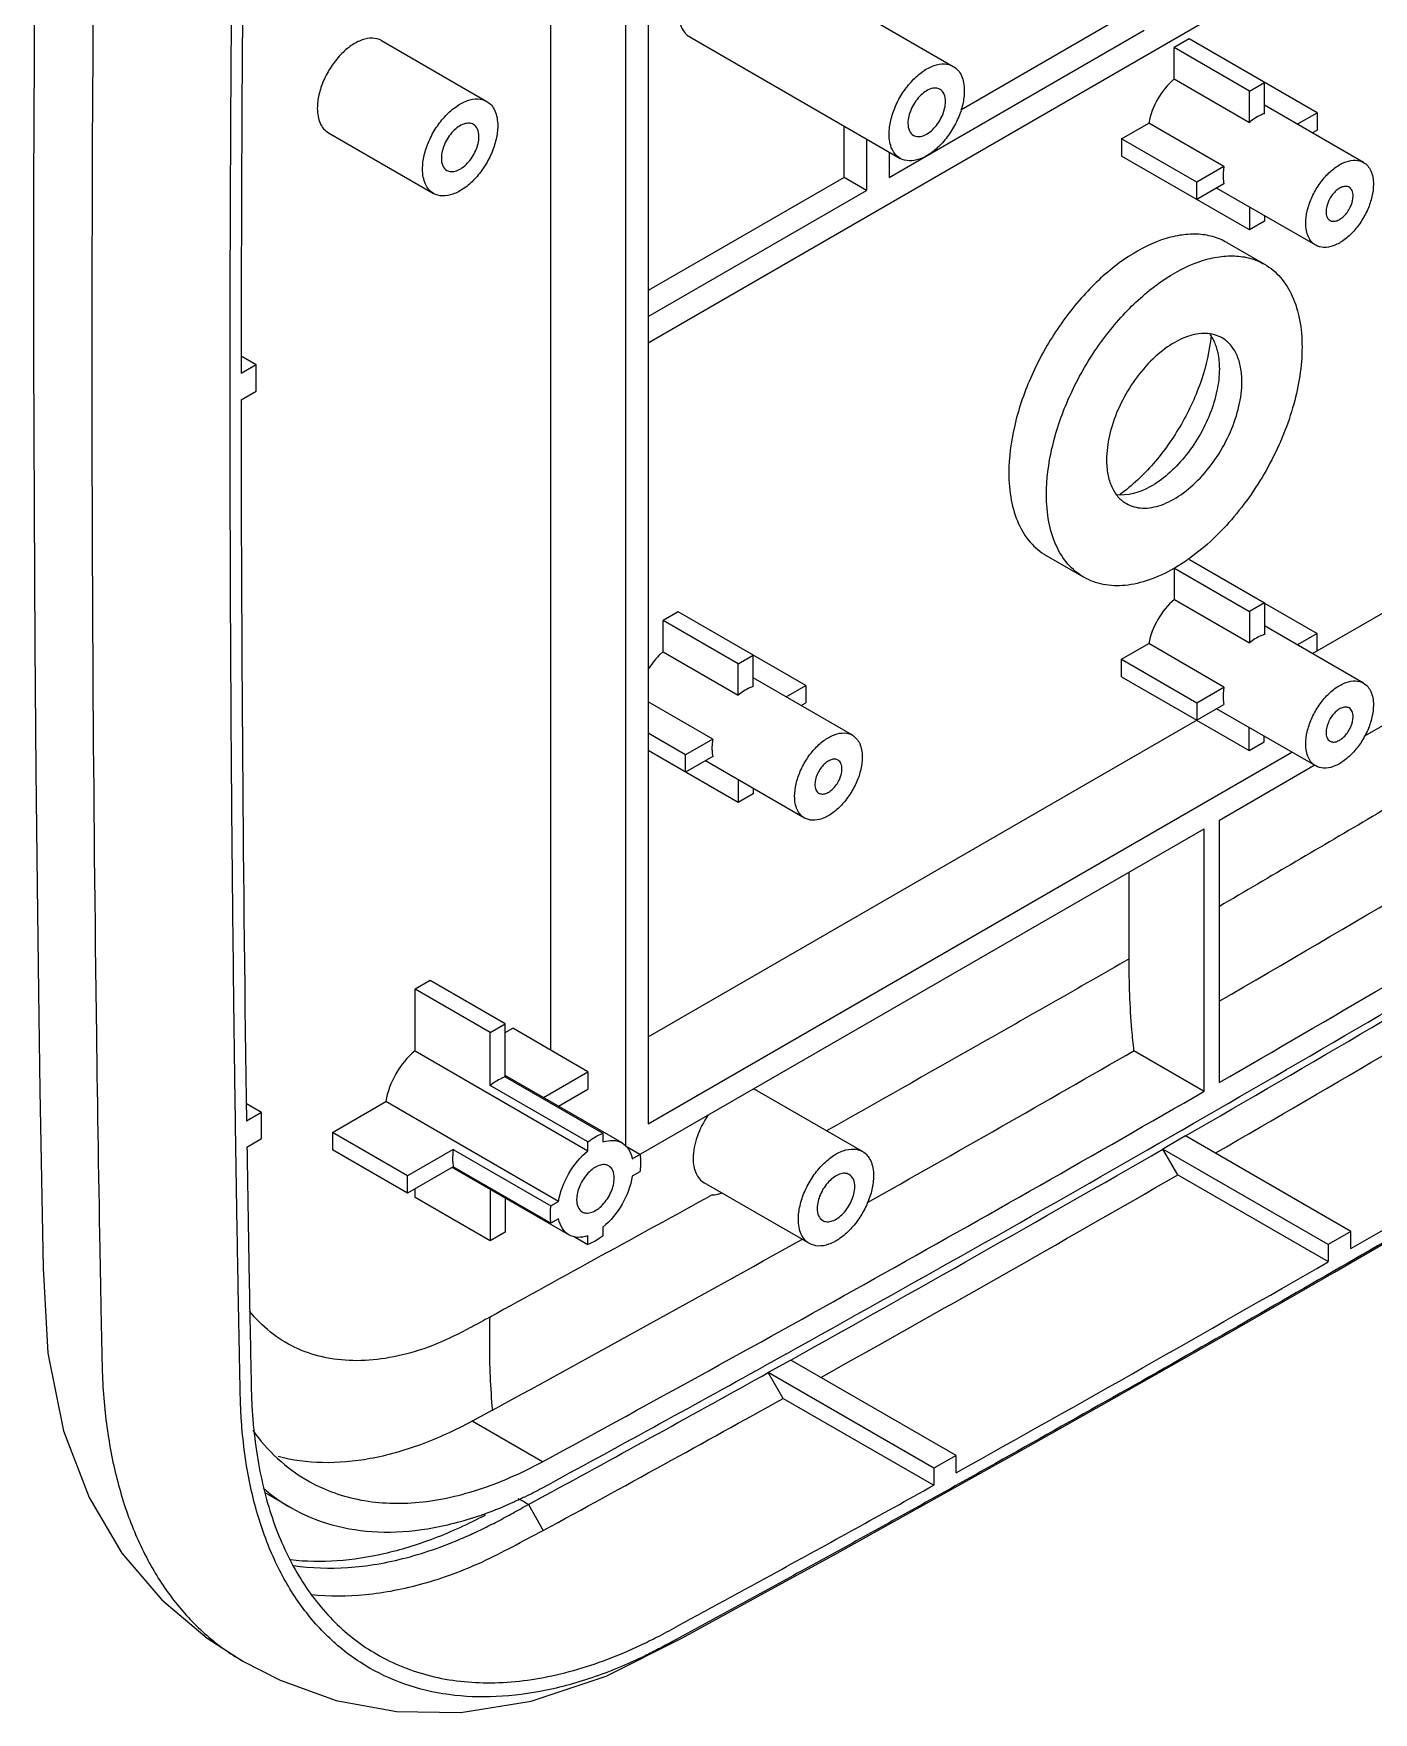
# Model space of a CAD drawing. Header units: millimetres. Extents: x 1791 to 2848, y -3889 to -2778.
# Drawn here: x 2586.5 to 2649.5, y -3113.2 to -3034.2 of the extents above; entities that cross this region are included whole.
import ezdxf

# ---------------------------------------------------------------- set-up
doc = ezdxf.new("R2010")
doc.units = ezdxf.units.MM

msp = doc.modelspace()

# ---------------------------------------------------------------- linework, layer by layer
at = {"color": 7, "linetype": 'Continuous'}
for p, q in [((2610.783, -3006.099), (2610.783, -3082.033)), ((2614.319, -3008.14), (2614.319, -3086.56)), ((2615.379, -3008.752), (2615.379, -3085.503)), ((2615.379, -3048.761), (2665.938, -3019.572)), ((2619.838, -3030.047), (2629.737, -3035.762)), ((2626.719, -3040.989), (2638.714, -3034.064)), ((2637.653, -3033.452), (2630.086, -3037.82)), ((2602.841, -3034.552), (2607.791, -3037.41)), ((2617.338, -3034.377), (2627.237, -3040.092)), ((2640.835, -3034.472), (2640.128, -3034.881)), ((2640.128, -3036.356), (2640.128, -3034.881)), ((2643.664, -3036.922), (2640.128, -3034.881)), ((2646.846, -3037.943), (2640.835, -3034.472)), ((2640.128, -3036.356), (2643.664, -3038.397)), ((2643.664, -3036.922), (2644.371, -3036.514)), ((2644.371, -3037.988), (2644.371, -3036.514)), ((2643.664, -3038.397), (2643.664, -3036.922)), ((2649.031, -3040.281), (2644.371, -3037.59)), ((2645.914, -3038.481), (2646.846, -3037.943)), ((2646.846, -3037.943), (2646.846, -3038.759)), ((2600.341, -3038.882), (2605.291, -3041.74)), ((2624.598, -3040.989), (2624.598, -3038.569)), ((2637.653, -3039.167), (2638.931, -3038.43)), ((2642.466, -3040.471), (2638.931, -3038.43)), ((2646.621, -3038.889), (2646.846, -3038.759)), ((2625.659, -3039.181), (2625.659, -3041.602)), ((2637.653, -3039.167), (2637.653, -3039.984)), ((2641.189, -3041.209), (2637.653, -3039.167)), ((2626.719, -3039.793), (2626.719, -3040.989)), ((2643.664, -3043.454), (2637.653, -3039.984)), ((2642.466, -3040.471), (2641.189, -3041.209)), ((2624.598, -3040.989), (2615.379, -3046.311)), ((2625.659, -3041.602), (2624.598, -3040.989)), ((2641.189, -3042.025), (2641.189, -3041.209)), ((2615.379, -3047.536), (2625.659, -3041.602)), ((2642.466, -3041.288), (2641.189, -3042.025)), ((2646.781, -3044.178), (2642.121, -3041.487)), ((2643.664, -3042.378), (2643.664, -3043.454)), ((2644.371, -3042.786), (2644.371, -3043.046)), ((2644.371, -3043.046), (2643.664, -3043.454)), ((2642.61, -3044.054), (2644.378, -3045.074)), ((2589.22, -3045.319), (2589.218, -3046.547)), ((2596.946, -3049.809), (2596.238, -3050.218)), ((2596.946, -3049.809), (2596.24, -3049.402)), ((2596.946, -3051.034), (2596.946, -3049.809)), ((2596.238, -3051.442), (2596.946, -3051.034)), ((2646.627, -3063.387), (2664.877, -3052.844)), ((2649.069, -3067.278), (2669.473, -3055.498)), ((2634.111, -3058.776), (2635.878, -3059.797)), ((2640.134, -3060.846), (2640.134, -3059.372)), ((2640.134, -3059.372), (2643.67, -3061.414)), ((2640.841, -3058.964), (2644.377, -3061.005)), ((2640.134, -3060.846), (2643.67, -3062.887)), ((2644.377, -3061.005), (2643.67, -3061.414)), ((2644.377, -3061.005), (2644.377, -3062.482)), ((2616.794, -3061.417), (2616.087, -3061.825)), ((2622.804, -3064.887), (2616.794, -3061.417)), ((2643.67, -3061.414), (2643.67, -3062.887)), ((2644.371, -3061.016), (2646.846, -3062.445)), ((2616.087, -3063.3), (2616.087, -3061.825)), ((2619.622, -3063.866), (2616.087, -3061.825)), ((2649.031, -3064.776), (2644.377, -3062.088)), ((2646.846, -3062.445), (2645.92, -3062.979)), ((2646.846, -3063.261), (2646.846, -3062.445)), ((2616.087, -3063.3), (2619.622, -3065.341)), ((2637.653, -3063.655), (2638.932, -3062.917)), ((2642.468, -3064.958), (2638.932, -3062.917)), ((2619.622, -3063.866), (2620.329, -3063.458)), ((2619.622, -3065.341), (2619.622, -3063.866)), ((2620.329, -3064.933), (2620.329, -3063.458)), ((2637.653, -3064.472), (2637.653, -3063.655)), ((2637.653, -3063.655), (2641.189, -3065.697)), ((2624.99, -3067.225), (2620.329, -3064.534)), ((2621.872, -3065.425), (2622.804, -3064.887)), ((2622.804, -3064.887), (2622.804, -3065.703)), ((2637.653, -3064.472), (2641.189, -3066.513)), ((2641.189, -3065.697), (2642.468, -3064.958)), ((2618.424, -3067.415), (2615.379, -3065.657)), ((2622.579, -3065.833), (2622.804, -3065.703)), ((2641.189, -3065.697), (2641.189, -3066.513)), ((2615.379, -3081.421), (2642.465, -3065.777)), ((2641.183, -3066.524), (2643.658, -3067.952)), ((2646.781, -3068.673), (2642.115, -3065.979)), ((2617.147, -3068.153), (2615.379, -3067.132)), ((2643.658, -3067.952), (2643.658, -3066.869)), ((2644.365, -3067.544), (2644.365, -3067.278)), ((2619.622, -3070.398), (2615.379, -3067.949)), ((2615.379, -3085.503), (2645.657, -3068.023)), ((2618.424, -3067.415), (2617.147, -3068.153)), ((2643.658, -3067.952), (2644.365, -3067.544)), ((2617.147, -3068.969), (2617.147, -3068.153)), ((2618.424, -3068.232), (2617.147, -3068.969)), ((2622.74, -3071.122), (2618.079, -3068.431)), ((2642.25, -3071.215), (2646.717, -3068.636)), ((2619.622, -3069.322), (2619.622, -3070.398)), ((2620.329, -3069.99), (2619.622, -3070.398)), ((2620.329, -3069.73), (2620.329, -3069.99)), ((2642.25, -3083.563), (2642.25, -3071.215)), ((2614.637, -3087.157), (2641.542, -3071.623)), ((2641.542, -3083.971), (2641.542, -3071.623)), ((2638.007, -3077.747), (2638.007, -3073.664)), ((2605.126, -3078.767), (2604.419, -3079.175)), ((2604.419, -3082.074), (2604.419, -3079.175)), ((2607.955, -3081.217), (2604.419, -3079.175)), ((2608.662, -3080.808), (2605.126, -3078.767)), ((2589.418, -3080.316), (2589.421, -3080.488)), ((2607.955, -3081.217), (2608.662, -3080.808)), ((2607.955, -3083.7), (2607.955, -3081.217)), ((2608.662, -3083.292), (2608.662, -3080.808)), ((2608.662, -3081.217), (2609.015, -3081.013)), ((2612.551, -3083.054), (2609.015, -3081.013)), ((2604.419, -3082.074), (2612.551, -3086.769)), ((2638.236, -3082.062), (2641.542, -3083.971)), ((2610.455, -3084.264), (2612.551, -3083.054)), ((2612.551, -3083.054), (2612.551, -3083.87)), ((2612.551, -3086.354), (2607.955, -3083.7)), ((2614.154, -3086.4), (2608.662, -3083.229)), ((2608.662, -3083.292), (2613.258, -3085.946)), ((2611.162, -3084.672), (2612.551, -3083.87)), ((2597.195, -3084.979), (2596.484, -3084.568)), ((2600.53, -3085.912), (2603.041, -3084.462)), ((2611.172, -3089.157), (2603.041, -3084.462)), ((2625.468, -3086.809), (2620.519, -3083.951)), ((2597.195, -3084.979), (2596.494, -3085.384)), ((2597.195, -3086.204), (2597.195, -3084.979)), ((2596.513, -3086.598), (2597.195, -3086.204)), ((2600.53, -3085.912), (2600.53, -3086.728)), ((2604.066, -3087.953), (2600.53, -3085.912)), ((2613.258, -3085.946), (2613.258, -3086.361)), ((2640.471, -3085.814), (2639.41, -3086.424)), ((2640.658, -3086.078), (2639.597, -3086.691)), ((2648.436, -3090.569), (2640.658, -3086.078)), ((2604.066, -3088.769), (2600.53, -3086.728)), ((2606.217, -3086.711), (2604.066, -3087.953)), ((2606.217, -3086.711), (2610.813, -3089.364)), ((2612.551, -3086.769), (2612.551, -3086.354)), ((2614.996, -3086.949), (2614.314, -3086.556)), ((2640.298, -3087.904), (2639.597, -3086.691)), ((2647.376, -3091.181), (2639.597, -3086.691)), ((2606.217, -3087.527), (2604.066, -3088.769)), ((2611.654, -3090.73), (2606.162, -3087.559)), ((2610.813, -3090.181), (2606.217, -3087.527)), ((2614.996, -3087.766), (2614.637, -3087.973)), ((2604.066, -3088.769), (2604.066, -3087.953)), ((2604.419, -3088.973), (2604.419, -3088.565)), ((2607.955, -3088.594), (2607.955, -3091.015)), ((2622.968, -3091.139), (2618.019, -3088.281)), ((2640.298, -3087.904), (2647.376, -3091.99)), ((2607.955, -3091.015), (2604.419, -3088.973)), ((2608.662, -3089.002), (2608.662, -3090.606)), ((2610.813, -3089.364), (2611.172, -3089.157)), ((2611.172, -3089.973), (2610.813, -3090.181)), ((2647.66, -3092.485), (2652.756, -3089.529)), ((2608.662, -3090.606), (2607.955, -3091.015)), ((2611.869, -3090.791), (2612.551, -3091.184)), ((2612.551, -3091.184), (2612.551, -3090.769)), ((2613.258, -3090.361), (2613.258, -3090.776)), ((2648.436, -3090.569), (2647.376, -3091.181)), ((2648.436, -3091.378), (2648.436, -3090.569)), ((2589.591, -3091.407), (2589.624, -3093.175)), ((2647.376, -3091.181), (2647.376, -3091.99)), ((2621.897, -3096.319), (2620.835, -3096.909)), ((2622.097, -3096.617), (2621.036, -3097.208)), ((2621.737, -3098.422), (2621.036, -3097.208)), ((2628.814, -3101.699), (2621.036, -3097.208)), ((2629.875, -3101.104), (2622.097, -3096.617)), ((2621.737, -3098.422), (2628.814, -3102.508)), ((2608.056, -3098.976), (2607.106, -3099.492)), ((2610.412, -3101.401), (2607.106, -3099.492)), ((2629.875, -3101.108), (2628.814, -3101.699)), ((2629.875, -3101.917), (2629.875, -3101.104)), ((2628.814, -3101.702), (2628.814, -3102.508)), ((2598.589, -3103.572), (2597.376, -3102.871)), ((2609.761, -3103.413), (2610.562, -3102.977)), ((2609.761, -3103.413), (2610.442, -3104.638)), ((2596.315, -3110.776), (2596.315, -3110.777))]:
    msp.add_line(p, q, dxfattribs=at)
for points in [[(2586.996, -2997.463), (2586.865, -3003.232), (2586.762, -3009.394), (2586.666, -3016.185), (2586.583, -3023.64), (2586.517, -3032.22), (2586.48, -3041.356), (2586.477, -3049.379), (2586.497, -3056.553), (2586.534, -3063.022), (2586.584, -3068.905), (2586.642, -3074.307), (2586.708, -3079.3), (2586.778, -3083.936), (2586.929, -3092.293)], [(2586.929, -3092.293), (2587.151, -3096.3), (2587.889, -3099.946), (2589.084, -3103.083), (2590.631, -3105.696), (2592.505, -3107.894), (2594.645, -3109.7), (2596.315, -3110.777)], [(2628.326, -3103.448), (2632.646, -3101.034), (2637.323, -3098.397), (2642.57, -3095.411), (2647.66, -3092.485)], [(2596.315, -3110.776), (2598.078, -3111.682), (2600.706, -3112.632), (2603.541, -3113.157), (2606.572, -3113.194), (2609.883, -3112.665), (2613.403, -3111.488), (2616.968, -3109.698), (2620.509, -3107.764), (2624.273, -3105.695), (2628.326, -3103.448)]]:
    msp.add_lwpolyline(points, dxfattribs=at)
for centre, radius, start, end in [((4987.98, -3049.751), 2398.764, 179.080213, 179.894133), ((4986.184, -3050.951), 2389.946, 179.146163, 179.982412), ((4927.063, -3049.584), 2337.846, 179.925572, 180.753192), ((4924.405, -3050.871), 2328.167, 180.014071, 180.849392), ((2632.975, -3049.561), 7.836, 305.7991, 305.98709), ((2635.354, -3051.243), 9.432, 305.41021, 305.76601), ((1925.587, -1843.204), 1432.513, 300.018728, 301.467444), ((1921.436, -1839.963), 1434.09, 300.174012, 301.030098), ((1929.463, -1851.076), 1424.819, 299.934923, 300.751213), ((1927.23, -1851.636), 1425.773, 300.025144, 300.840854), ((1928.509, -1853.781), 1424.677, 300.056204, 300.84008), ((4884.629, -3050.042), 2295.411, 180.759997, 181.032567), ((1934.65, -1856.282), 1426.517, 300.024455, 300.839722), ((1941.635, -1874.701), 1393.907, 299.390161, 299.983287), ((1957.265, -1898.344), 1368.922, 298.497828, 299.991127), ((1948.017, -1883.243), 1387.684, 299.052758, 299.883298), ((1945.736, -1883.779), 1388.683, 299.147005, 299.977133), ((1945.419, -1883.26), 1390.692, 299.182417, 299.977768), ((1957.928, -1903.718), 1360.628, 298.542809, 299.242727), ((1953.123, -1888.433), 1389.438, 299.14812, 299.977801), ((1963.073, -1910.252), 1356.762, 298.49599, 298.999534), ((1959.684, -1908.819), 1360.021, 298.592673, 299.096419), ((1958.373, -1906.414), 1364.16, 298.554847, 299.096366), ((2602.729, -3096.404), 8.278, 228.78679, 239.99091), ((2600.136, -3083.776), 21.469, 296.0696, 298.5024), ((2601.937, -3087.917), 16.95, 289.02688, 289.75141), ((2616.883, -3100.516), 9.794, 199.8841, 200.3789)]:
    msp.add_arc(centre, radius, start, end, dxfattribs=at)
for points, knots in [([(2686.2, -3068.106), (2685.425, -3068.89), (2683.85, -3070.365), (2681.752, -3072.016), (2680.021, -3073.185), (2678.673, -3073.999), (2677.307, -3074.836), (2675.466, -3075.955), (2673.165, -3077.351), (2670.402, -3079.018), (2667.64, -3080.677), (2663.96, -3082.875), (2659.359, -3085.603), (2653.833, -3088.845), (2648.307, -3092.055), (2642.78, -3095.231), (2637.254, -3098.374), (2632.647, -3100.966), (2628.962, -3103.023), (2626.2, -3104.557), (2623.438, -3106.082), (2621.135, -3107.346), (2619.293, -3108.354), (2617.912, -3109.106), (2616.775, -3109.726), (2615.887, -3110.207), (2615.04, -3110.632), (2613.998, -3111.102), (2612.364, -3111.719), (2610.358, -3112.261), (2607.995, -3112.528), (2605.756, -3112.391), (2603.677, -3111.846), (2601.796, -3110.897), (2600.149, -3109.561), (2598.765, -3107.866), (2597.663, -3105.844), (2597, -3103.95), (2596.613, -3102.312), (2596.394, -3100.999), (2596.277, -3099.865), (2596.218, -3098.925), (2596.197, -3098.184), (2596.183, -3097.417), (2596.162, -3096.368), (2596.136, -3095.052), (2596.107, -3093.473), (2596.069, -3091.366), (2596.025, -3088.731), (2595.975, -3085.567), (2595.931, -3082.401), (2595.877, -3078.173), (2595.82, -3072.883), (2595.77, -3066.527), (2595.737, -3060.161), (2595.715, -3051.654), (2595.732, -3040.994), (2595.822, -3028.172), (2595.928, -3019.611), (2595.992, -3015.324)], [0, 0, 0, 0, 0.017038, 0.033319, 0.041215, 0.04931, 0.057648, 0.06598, 0.082628, 0.099252, 0.115853, 0.132431, 0.165522, 0.198532, 0.231466, 0.264317, 0.29707, 0.329733, 0.346033, 0.362311, 0.378569, 0.394809, 0.402921, 0.411027, 0.419113, 0.422945, 0.426638, 0.433755, 0.44061, 0.453616, 0.465775, 0.477199, 0.488105, 0.498773, 0.509516, 0.520637, 0.532389, 0.544937, 0.551542, 0.558389, 0.565496, 0.569155, 0.572939, 0.576953, 0.58102, 0.589157, 0.597296, 0.605437, 0.621729, 0.638035, 0.654354, 0.670686, 0.703387, 0.736138, 0.76894, 0.801792, 0.867652, 0.93372, 1, 1, 1, 1]), ([(2616.82, -3033.232), (2616.82, -3033.359), (2616.839, -3033.6), (2616.937, -3033.931), (2617.101, -3034.2), (2617.255, -3034.329), (2617.338, -3034.377)], [0, 0, 0, 0, 0.289551, 0.549141, 0.782277, 1, 1, 1, 1]), ([(2602.841, -3034.552), (2602.716, -3034.48), (2602.402, -3034.4), (2601.897, -3034.501), (2601.381, -3034.783), (2600.886, -3035.221), (2600.45, -3035.78), (2600.106, -3036.415), (2599.883, -3037.075), (2599.823, -3037.524), (2599.823, -3037.738)], [0, 0, 0, 0, 0.086929, 0.1864, 0.303792, 0.437601, 0.582095, 0.729399, 0.871178, 1, 1, 1, 1]), ([(2626.719, -3038.948), (2626.719, -3038.734), (2626.779, -3038.285), (2627.002, -3037.625), (2627.346, -3036.99), (2627.783, -3036.431), (2628.277, -3035.993), (2628.793, -3035.711), (2629.298, -3035.609), (2629.612, -3035.69), (2629.737, -3035.762)], [0, 0, 0, 0, 0.128819, 0.270585, 0.417879, 0.562372, 0.696187, 0.813586, 0.913063, 1, 1, 1, 1]), ([(2629.737, -3035.762), (2629.819, -3035.809), (2629.974, -3035.939), (2630.138, -3036.208), (2630.235, -3036.539), (2630.255, -3036.78), (2630.255, -3036.906)], [0, 0, 0, 0, 0.217725, 0.450867, 0.710459, 1, 1, 1, 1]), ([(2640.128, -3036.356), (2639.818, -3036.616), (2639.304, -3037.262), (2639.001, -3038.031), (2638.931, -3038.43)], [0, 0, 0, 0, 0.499999, 1, 1, 1, 1]), ([(2604.773, -3040.596), (2604.773, -3040.382), (2604.833, -3039.933), (2605.056, -3039.273), (2605.399, -3038.638), (2605.836, -3038.078), (2606.331, -3037.64), (2606.847, -3037.359), (2607.351, -3037.257), (2607.665, -3037.338), (2607.79, -3037.41)], [0, 0, 0, 0, 0.128819, 0.270585, 0.417879, 0.562372, 0.696187, 0.813586, 0.913063, 1, 1, 1, 1]), ([(2630.255, -3036.906), (2630.255, -3037.12), (2630.195, -3037.569), (2629.972, -3038.229), (2629.628, -3038.865), (2629.191, -3039.424), (2628.697, -3039.862), (2628.181, -3040.144), (2627.676, -3040.245), (2627.362, -3040.164), (2627.237, -3040.092)], [0, 0, 0, 0, 0.128819, 0.270585, 0.417879, 0.562372, 0.696187, 0.813586, 0.913063, 1, 1, 1, 1]), ([(2629.112, -3036.845), (2629.05, -3036.809), (2628.893, -3036.768), (2628.64, -3036.819), (2628.382, -3036.96), (2628.044, -3037.26), (2627.726, -3037.751), (2627.603, -3038.214), (2627.603, -3038.437)], [0, 0, 0, 0, 0.08714, 0.186849, 0.304513, 0.438646, 0.73005, 1, 1, 1, 1]), ([(2629.371, -3037.417), (2629.371, -3037.297), (2629.342, -3037.076), (2629.196, -3036.893), (2629.112, -3036.845)], [0, 0, 0, 0, 0.550778, 1, 1, 1, 1]), ([(2599.823, -3037.738), (2599.823, -3037.864), (2599.842, -3038.105), (2599.94, -3038.437), (2600.104, -3038.705), (2600.259, -3038.835), (2600.341, -3038.882)], [0, 0, 0, 0, 0.289551, 0.549141, 0.782277, 1, 1, 1, 1]), ([(2607.79, -3037.41), (2607.873, -3037.457), (2608.027, -3037.587), (2608.192, -3037.856), (2608.289, -3038.187), (2608.308, -3038.428), (2608.308, -3038.554)], [0, 0, 0, 0, 0.217725, 0.450867, 0.710459, 1, 1, 1, 1]), ([(2627.862, -3039.01), (2627.924, -3039.046), (2628.081, -3039.086), (2628.334, -3039.035), (2628.592, -3038.895), (2628.93, -3038.594), (2629.248, -3038.103), (2629.371, -3037.64), (2629.371, -3037.417)], [0, 0, 0, 0, 0.08714, 0.186849, 0.304513, 0.438646, 0.73005, 1, 1, 1, 1]), ([(2644.371, -3037.988), (2644.311, -3038.007), (2644.056, -3038.106), (2643.825, -3038.261), (2643.664, -3038.397)], [0, 0, 0, 0, 0.229375, 1, 1, 1, 1]), ([(2608.308, -3038.554), (2608.308, -3038.768), (2608.248, -3039.217), (2608.025, -3039.877), (2607.682, -3040.512), (2607.245, -3041.071), (2606.75, -3041.51), (2606.235, -3041.791), (2605.73, -3041.893), (2605.416, -3041.812), (2605.291, -3041.74)], [0, 0, 0, 0, 0.128819, 0.270585, 0.417879, 0.562372, 0.696187, 0.813586, 0.913063, 1, 1, 1, 1]), ([(2607.166, -3038.492), (2607.103, -3038.456), (2606.946, -3038.416), (2606.694, -3038.467), (2606.436, -3038.608), (2606.097, -3038.908), (2605.779, -3039.399), (2605.657, -3039.862), (2605.657, -3040.085)], [0, 0, 0, 0, 0.08714, 0.186849, 0.304513, 0.438646, 0.73005, 1, 1, 1, 1]), ([(2607.424, -3039.065), (2607.424, -3038.945), (2607.395, -3038.723), (2607.25, -3038.541), (2607.166, -3038.492)], [0, 0, 0, 0, 0.550778, 1, 1, 1, 1]), ([(2627.603, -3038.437), (2627.603, -3038.557), (2627.632, -3038.779), (2627.778, -3038.961), (2627.862, -3039.01)], [0, 0, 0, 0, 0.550778, 1, 1, 1, 1]), ([(2605.916, -3040.657), (2605.978, -3040.693), (2606.135, -3040.734), (2606.387, -3040.683), (2606.645, -3040.542), (2606.984, -3040.242), (2607.302, -3039.751), (2607.424, -3039.288), (2607.424, -3039.065)], [0, 0, 0, 0, 0.08714, 0.186849, 0.304513, 0.438646, 0.73005, 1, 1, 1, 1]), ([(2627.237, -3040.092), (2627.155, -3040.045), (2627, -3039.915), (2626.836, -3039.646), (2626.739, -3039.315), (2626.719, -3039.074), (2626.719, -3038.948)], [0, 0, 0, 0, 0.217725, 0.450867, 0.710459, 1, 1, 1, 1]), ([(2605.657, -3040.085), (2605.657, -3040.205), (2605.686, -3040.426), (2605.831, -3040.609), (2605.916, -3040.657)], [0, 0, 0, 0, 0.550778, 1, 1, 1, 1]), ([(2642.466, -3040.471), (2642.46, -3040.508), (2642.437, -3040.651), (2642.426, -3040.795), (2642.426, -3040.902)], [0, 0, 0, 0, 0.259162, 1, 1, 1, 1]), ([(2646.315, -3043.148), (2646.315, -3042.955), (2646.369, -3042.551), (2646.57, -3041.957), (2646.879, -3041.385), (2647.272, -3040.882), (2647.718, -3040.488), (2648.182, -3040.234), (2648.636, -3040.143), (2648.919, -3040.216), (2649.031, -3040.28)], [0, 0, 0, 0, 0.128819, 0.270585, 0.417879, 0.562372, 0.696187, 0.813586, 0.913063, 1, 1, 1, 1]), ([(2649.031, -3040.28), (2649.105, -3040.323), (2649.244, -3040.44), (2649.392, -3040.682), (2649.48, -3040.98), (2649.497, -3041.197), (2649.497, -3041.311)], [0, 0, 0, 0, 0.217725, 0.450867, 0.710459, 1, 1, 1, 1]), ([(2605.291, -3041.74), (2605.208, -3041.693), (2605.054, -3041.563), (2604.89, -3041.294), (2604.792, -3040.963), (2604.773, -3040.722), (2604.773, -3040.596)], [0, 0, 0, 0, 0.217725, 0.450867, 0.710459, 1, 1, 1, 1]), ([(2642.426, -3040.902), (2642.426, -3040.936), (2642.429, -3041.065), (2642.445, -3041.194), (2642.466, -3041.288)], [0, 0, 0, 0, 0.261649, 1, 1, 1, 1]), ([(2649.497, -3041.311), (2649.497, -3041.503), (2649.444, -3041.907), (2649.243, -3042.501), (2648.933, -3043.073), (2648.54, -3043.576), (2648.095, -3043.97), (2647.631, -3044.224), (2647.177, -3044.315), (2646.894, -3044.243), (2646.782, -3044.178)], [0, 0, 0, 0, 0.128819, 0.270585, 0.417879, 0.562372, 0.696187, 0.813586, 0.913063, 1, 1, 1, 1]), ([(2648.356, -3041.45), (2648.311, -3041.424), (2648.199, -3041.395), (2648.017, -3041.431), (2647.831, -3041.533), (2647.587, -3041.749), (2647.358, -3042.102), (2647.27, -3042.436), (2647.27, -3042.597)], [0, 0, 0, 0, 0.08714, 0.186849, 0.304513, 0.438646, 0.73005, 1, 1, 1, 1]), ([(2647.456, -3043.009), (2647.501, -3043.034), (2647.614, -3043.063), (2647.796, -3043.027), (2647.982, -3042.926), (2648.226, -3042.71), (2648.454, -3042.356), (2648.543, -3042.023), (2648.543, -3041.862)], [0, 0, 0, 0, 0.08714, 0.186849, 0.304513, 0.438646, 0.73005, 1, 1, 1, 1]), ([(2648.543, -3041.862), (2648.543, -3041.776), (2648.522, -3041.616), (2648.417, -3041.485), (2648.356, -3041.45)], [0, 0, 0, 0, 0.550778, 1, 1, 1, 1]), ([(2647.27, -3042.597), (2647.27, -3042.683), (2647.291, -3042.842), (2647.396, -3042.974), (2647.456, -3043.009)], [0, 0, 0, 0, 0.550778, 1, 1, 1, 1]), ([(2646.782, -3044.178), (2646.708, -3044.135), (2646.569, -3044.018), (2646.421, -3043.777), (2646.333, -3043.479), (2646.315, -3043.262), (2646.315, -3043.148)], [0, 0, 0, 0, 0.217725, 0.450867, 0.710459, 1, 1, 1, 1]), ([(2642.611, -3044.054), (2642.402, -3043.933), (2641.94, -3043.741), (2641.177, -3043.629), (2640.358, -3043.689), (2639.168, -3044.005), (2637.647, -3044.837), (2635.967, -3046.325), (2634.481, -3048.226), (2633.312, -3050.387), (2632.553, -3052.63), (2632.35, -3054.158), (2632.35, -3054.885)], [0, 0, 0, 0, 0.042859, 0.087487, 0.135317, 0.18728, 0.304537, 0.438203, 0.582548, 0.729711, 0.871303, 1, 1, 1, 1]), ([(2634.118, -3055.905), (2634.118, -3055.179), (2634.321, -3053.651), (2635.08, -3051.408), (2636.249, -3049.247), (2637.734, -3047.346), (2639.415, -3045.858), (2640.936, -3045.026), (2642.126, -3044.71), (2642.945, -3044.65), (2643.707, -3044.761), (2644.169, -3044.953), (2644.379, -3045.074)], [0, 0, 0, 0, 0.128694, 0.27028, 0.417438, 0.561784, 0.695454, 0.812714, 0.864679, 0.91251, 0.95714, 1, 1, 1, 1]), ([(2644.379, -3045.074), (2644.659, -3045.236), (2645.183, -3045.677), (2645.742, -3046.59), (2646.074, -3047.716), (2646.139, -3048.535), (2646.139, -3048.965)], [0, 0, 0, 0, 0.21778, 0.450927, 0.710263, 1, 1, 1, 1]), ([(2642.377, -3048.538), (2642.152, -3048.408), (2641.588, -3048.264), (2640.679, -3048.446), (2639.75, -3048.953), (2638.86, -3049.742), (2638.074, -3050.748), (2637.455, -3051.892), (2637.054, -3053.079), (2636.946, -3053.888), (2636.946, -3054.273)], [0, 0, 0, 0, 0.086936, 0.186418, 0.303816, 0.437628, 0.582123, 0.729435, 0.87118, 1, 1, 1, 1]), ([(2641.804, -3048.368), (2641.823, -3048.394), (2641.899, -3048.505), (2641.963, -3048.623), (2642.005, -3048.716)], [0, 0, 0, 0, 0.243718, 1, 1, 1, 1]), ([(2641.861, -3048.437), (2641.793, -3049.141), (2641.456, -3050.586), (2640.524, -3052.626), (2639.231, -3054.462), (2638.153, -3055.485), (2637.579, -3055.902)], [0, 0, 0, 0, 0.240578, 0.499529, 0.758743, 1, 1, 1, 1]), ([(2646.139, -3048.965), (2646.139, -3049.869), (2645.827, -3051.774), (2644.715, -3054.493), (2643.059, -3056.968), (2641.633, -3058.345), (2640.867, -3058.897)], [0, 0, 0, 0, 0.233902, 0.492788, 0.755556, 1, 1, 1, 1]), ([(2642.005, -3048.716), (2642.016, -3048.74), (2642.059, -3048.839), (2642.096, -3048.941), (2642.119, -3049.02)], [0, 0, 0, 0, 0.244376, 1, 1, 1, 1]), ([(2642.119, -3049.02), (2642.141, -3049.093), (2642.221, -3049.409), (2642.25, -3049.737), (2642.25, -3049.986)], [0, 0, 0, 0, 0.235689, 1, 1, 1, 1]), ([(2643.31, -3050.598), (2643.31, -3050.37), (2643.276, -3049.936), (2643.1, -3049.34), (2642.804, -3048.857), (2642.526, -3048.624), (2642.377, -3048.538)], [0, 0, 0, 0, 0.289651, 0.549113, 0.78223, 1, 1, 1, 1]), ([(2642.25, -3049.986), (2642.25, -3050.331), (2642.163, -3051.056), (2641.832, -3052.131), (2641.315, -3053.185), (2640.649, -3054.147), (2639.872, -3054.955), (2638.853, -3055.696), (2637.929, -3055.99), (2637.386, -3055.913)], [0, 0, 0, 0, 0.124229, 0.26035, 0.402694, 0.54473, 0.67993, 0.802824, 1, 1, 1, 1]), ([(2637.879, -3056.333), (2638.104, -3056.463), (2638.669, -3056.607), (2639.578, -3056.425), (2640.506, -3055.918), (2641.396, -3055.129), (2642.182, -3054.123), (2642.801, -3052.979), (2643.203, -3051.792), (2643.31, -3050.983), (2643.31, -3050.598)], [0, 0, 0, 0, 0.086936, 0.186418, 0.303816, 0.437628, 0.582123, 0.729435, 0.87118, 1, 1, 1, 1]), ([(2636.946, -3054.273), (2636.946, -3054.501), (2636.981, -3054.934), (2637.157, -3055.53), (2637.453, -3056.014), (2637.731, -3056.247), (2637.879, -3056.333)], [0, 0, 0, 0, 0.289651, 0.549113, 0.78223, 1, 1, 1, 1]), ([(2632.35, -3054.885), (2632.35, -3055.316), (2632.415, -3056.134), (2632.747, -3057.26), (2633.305, -3058.173), (2633.83, -3058.614), (2634.11, -3058.776)], [0, 0, 0, 0, 0.289741, 0.549074, 0.782222, 1, 1, 1, 1]), ([(2635.878, -3059.796), (2635.598, -3059.635), (2635.073, -3059.193), (2634.515, -3058.28), (2634.183, -3057.155), (2634.118, -3056.336), (2634.118, -3055.905)], [0, 0, 0, 0, 0.21778, 0.450927, 0.710263, 1, 1, 1, 1]), ([(2640.112, -3059.385), (2639.74, -3059.598), (2639.001, -3059.948), (2637.865, -3060.22), (2636.799, -3060.191), (2636.157, -3059.958), (2635.878, -3059.796)], [0, 0, 0, 0, 0.289645, 0.548839, 0.782082, 1, 1, 1, 1]), ([(2640.819, -3058.931), (2640.761, -3058.972), (2640.531, -3059.132), (2640.293, -3059.281), (2640.112, -3059.385)], [0, 0, 0, 0, 0.255193, 1, 1, 1, 1]), ([(2640.134, -3060.846), (2639.824, -3061.105), (2639.308, -3061.75), (2639.004, -3062.519), (2638.932, -3062.917)], [0, 0, 0, 0, 0.499636, 1, 1, 1, 1]), ([(2644.377, -3062.482), (2644.317, -3062.5), (2644.062, -3062.598), (2643.831, -3062.752), (2643.67, -3062.887)], [0, 0, 0, 0, 0.22931, 1, 1, 1, 1]), ([(2616.087, -3063.3), (2616.019, -3063.356), (2615.748, -3063.606), (2615.52, -3063.901), (2615.373, -3064.14)], [0, 0, 0, 0, 0.239125, 1, 1, 1, 1]), ([(2620.329, -3064.933), (2620.269, -3064.951), (2620.014, -3065.05), (2619.783, -3065.205), (2619.622, -3065.341)], [0, 0, 0, 0, 0.229375, 1, 1, 1, 1]), ([(2642.468, -3064.958), (2642.461, -3064.996), (2642.438, -3065.141), (2642.426, -3065.288), (2642.426, -3065.397)], [0, 0, 0, 0, 0.259295, 1, 1, 1, 1]), ([(2646.315, -3067.643), (2646.315, -3067.45), (2646.369, -3067.046), (2646.57, -3066.452), (2646.879, -3065.881), (2647.272, -3065.377), (2647.718, -3064.983), (2648.182, -3064.729), (2648.636, -3064.638), (2648.919, -3064.711), (2649.031, -3064.776)], [0, 0, 0, 0, 0.128819, 0.270585, 0.417879, 0.562372, 0.696187, 0.813586, 0.913063, 1, 1, 1, 1]), ([(2649.031, -3064.776), (2649.105, -3064.818), (2649.244, -3064.935), (2649.392, -3065.177), (2649.48, -3065.475), (2649.497, -3065.692), (2649.497, -3065.806)], [0, 0, 0, 0, 0.217725, 0.450867, 0.710459, 1, 1, 1, 1]), ([(2642.426, -3065.397), (2642.426, -3065.431), (2642.429, -3065.558), (2642.445, -3065.685), (2642.465, -3065.777)], [0, 0, 0, 0, 0.26143, 1, 1, 1, 1]), ([(2649.497, -3065.806), (2649.497, -3065.998), (2649.444, -3066.402), (2649.243, -3066.996), (2648.933, -3067.568), (2648.54, -3068.071), (2648.095, -3068.465), (2647.631, -3068.719), (2647.177, -3068.81), (2646.894, -3068.738), (2646.782, -3068.673)], [0, 0, 0, 0, 0.128819, 0.270585, 0.417879, 0.562372, 0.696187, 0.813586, 0.913063, 1, 1, 1, 1]), ([(2648.356, -3065.945), (2648.311, -3065.919), (2648.199, -3065.89), (2648.017, -3065.926), (2647.831, -3066.028), (2647.587, -3066.244), (2647.358, -3066.598), (2647.27, -3066.931), (2647.27, -3067.092)], [0, 0, 0, 0, 0.08714, 0.186849, 0.304513, 0.438646, 0.73005, 1, 1, 1, 1]), ([(2647.456, -3067.504), (2647.501, -3067.53), (2647.614, -3067.559), (2647.796, -3067.522), (2647.982, -3067.421), (2648.226, -3067.205), (2648.454, -3066.851), (2648.543, -3066.518), (2648.543, -3066.357)], [0, 0, 0, 0, 0.08714, 0.186849, 0.304513, 0.438646, 0.73005, 1, 1, 1, 1]), ([(2648.543, -3066.357), (2648.543, -3066.271), (2648.522, -3066.111), (2648.417, -3065.98), (2648.356, -3065.945)], [0, 0, 0, 0, 0.550778, 1, 1, 1, 1]), ([(2622.274, -3070.092), (2622.274, -3069.9), (2622.328, -3069.495), (2622.528, -3068.902), (2622.838, -3068.33), (2623.231, -3067.827), (2623.676, -3067.432), (2624.14, -3067.179), (2624.595, -3067.087), (2624.877, -3067.16), (2624.989, -3067.225)], [0, 0, 0, 0, 0.128819, 0.270585, 0.417879, 0.562372, 0.696187, 0.813586, 0.913063, 1, 1, 1, 1]), ([(2624.989, -3067.225), (2625.064, -3067.268), (2625.203, -3067.384), (2625.351, -3067.626), (2625.438, -3067.924), (2625.456, -3068.141), (2625.456, -3068.255)], [0, 0, 0, 0, 0.217725, 0.450867, 0.710459, 1, 1, 1, 1]), ([(2656.647, -3066.802), (2654.255, -3068.231), (2649.452, -3071.051), (2644.651, -3073.875), (2642.25, -3075.281)], [0, 0, 0, 0, 0.500388, 1, 1, 1, 1]), ([(2647.27, -3067.092), (2647.27, -3067.178), (2647.291, -3067.337), (2647.396, -3067.469), (2647.456, -3067.504)], [0, 0, 0, 0, 0.550778, 1, 1, 1, 1]), ([(2618.424, -3067.415), (2618.418, -3067.452), (2618.395, -3067.595), (2618.385, -3067.74), (2618.385, -3067.847)], [0, 0, 0, 0, 0.259162, 1, 1, 1, 1]), ([(2618.385, -3067.847), (2618.385, -3067.88), (2618.388, -3068.01), (2618.404, -3068.139), (2618.424, -3068.232)], [0, 0, 0, 0, 0.261649, 1, 1, 1, 1]), ([(2646.782, -3068.673), (2646.708, -3068.63), (2646.569, -3068.513), (2646.421, -3068.272), (2646.333, -3067.974), (2646.315, -3067.757), (2646.315, -3067.643)], [0, 0, 0, 0, 0.217725, 0.450867, 0.710459, 1, 1, 1, 1]), ([(2625.456, -3068.255), (2625.456, -3068.447), (2625.402, -3068.851), (2625.201, -3069.445), (2624.892, -3070.017), (2624.499, -3070.52), (2624.054, -3070.914), (2623.589, -3071.168), (2623.135, -3071.259), (2622.852, -3071.187), (2622.74, -3071.122)], [0, 0, 0, 0, 0.128819, 0.270585, 0.417879, 0.562372, 0.696187, 0.813586, 0.913063, 1, 1, 1, 1]), ([(2624.315, -3068.394), (2624.27, -3068.368), (2624.157, -3068.339), (2623.975, -3068.375), (2623.789, -3068.477), (2623.546, -3068.693), (2623.317, -3069.047), (2623.228, -3069.38), (2623.228, -3069.541)], [0, 0, 0, 0, 0.08714, 0.186849, 0.304513, 0.438646, 0.73005, 1, 1, 1, 1]), ([(2623.415, -3069.953), (2623.46, -3069.979), (2623.573, -3070.008), (2623.754, -3069.971), (2623.94, -3069.87), (2624.184, -3069.654), (2624.413, -3069.3), (2624.501, -3068.967), (2624.501, -3068.806)], [0, 0, 0, 0, 0.08714, 0.186849, 0.304513, 0.438646, 0.73005, 1, 1, 1, 1]), ([(2624.501, -3068.806), (2624.501, -3068.72), (2624.48, -3068.56), (2624.375, -3068.429), (2624.315, -3068.394)], [0, 0, 0, 0, 0.550778, 1, 1, 1, 1]), ([(2623.228, -3069.541), (2623.228, -3069.627), (2623.249, -3069.786), (2623.354, -3069.918), (2623.415, -3069.953)], [0, 0, 0, 0, 0.550778, 1, 1, 1, 1]), ([(2622.74, -3071.122), (2622.666, -3071.079), (2622.527, -3070.963), (2622.379, -3070.721), (2622.291, -3070.423), (2622.274, -3070.206), (2622.274, -3070.092)], [0, 0, 0, 0, 0.217725, 0.450867, 0.710459, 1, 1, 1, 1]), ([(2638.007, -3077.747), (2635.642, -3079.112), (2630.894, -3081.802), (2626.149, -3084.496), (2623.776, -3085.838)], [0, 0, 0, 0, 0.500384, 1, 1, 1, 1]), ([(2638.236, -3082.063), (2638.197, -3081.739), (2638.053, -3080.305), (2638.008, -3078.862), (2638.008, -3077.747)], [0, 0, 0, 0, 0.225943, 1, 1, 1, 1]), ([(2604.419, -3082.074), (2604.057, -3082.369), (2603.46, -3083.112), (2603.115, -3084.002), (2603.041, -3084.462)], [0, 0, 0, 0, 0.499999, 1, 1, 1, 1]), ([(2608.662, -3083.292), (2608.602, -3083.315), (2608.352, -3083.424), (2608.12, -3083.573), (2607.955, -3083.7)], [0, 0, 0, 0, 0.234484, 1, 1, 1, 1]), ([(2618.213, -3085.088), (2617.994, -3085.402), (2617.655, -3086.059), (2617.501, -3086.789), (2617.501, -3087.137)], [0, 0, 0, 0, 0.524637, 1, 1, 1, 1]), ([(2612.551, -3086.354), (2612.608, -3086.31), (2612.829, -3086.15), (2613.071, -3086.017), (2613.258, -3085.946)], [0, 0, 0, 0, 0.265724, 1, 1, 1, 1]), ([(2613.258, -3086.361), (2613.413, -3086.308), (2613.721, -3086.248), (2614.031, -3086.329), (2614.154, -3086.4)], [0, 0, 0, 0, 0.533197, 1, 1, 1, 1]), ([(2596.513, -3086.598), (2596.532, -3087.891), (2596.564, -3089.829), (2596.609, -3092.414), (2596.645, -3094.351), (2596.675, -3095.965), (2596.702, -3097.244), (2596.717, -3098.165), (2596.757, -3099.041), (2596.849, -3100.142), (2597.029, -3101.464), (2597.362, -3102.978), (2597.939, -3104.829), (2598.921, -3106.914), (2600.547, -3109), (2601.907, -3110.047), (2602.625, -3110.461)], [0, 0, 0, 0, 0.150345, 0.225454, 0.300544, 0.375635, 0.413156, 0.449361, 0.482644, 0.515104, 0.577805, 0.637682, 0.695102, 0.80307, 0.903596, 1, 1, 1, 1]), ([(2606.217, -3086.711), (2606.212, -3086.747), (2606.195, -3086.888), (2606.187, -3087.031), (2606.187, -3087.136)], [0, 0, 0, 0, 0.257125, 1, 1, 1, 1]), ([(2611.172, -3089.157), (2611.246, -3088.696), (2611.591, -3087.807), (2612.189, -3087.063), (2612.551, -3086.769)], [0, 0, 0, 0, 0.500001, 1, 1, 1, 1]), ([(2614.154, -3086.4), (2614.278, -3086.472), (2614.503, -3086.7), (2614.605, -3086.997), (2614.637, -3087.157)], [0, 0, 0, 0, 0.466801, 1, 1, 1, 1]), ([(2614.996, -3086.949), (2615.001, -3086.98), (2615.019, -3087.11), (2615.026, -3087.241), (2615.026, -3087.34)], [0, 0, 0, 0, 0.241642, 1, 1, 1, 1]), ([(2622.451, -3089.994), (2622.451, -3089.781), (2622.51, -3089.331), (2622.733, -3088.672), (2623.077, -3088.036), (2623.514, -3087.477), (2624.008, -3087.039), (2624.524, -3086.757), (2625.029, -3086.656), (2625.343, -3086.736), (2625.468, -3086.808)], [0, 0, 0, 0, 0.128819, 0.270585, 0.417879, 0.562372, 0.696187, 0.813586, 0.913063, 1, 1, 1, 1]), ([(2625.468, -3086.808), (2625.55, -3086.856), (2625.705, -3086.986), (2625.869, -3087.254), (2625.967, -3087.585), (2625.986, -3087.826), (2625.986, -3087.953)], [0, 0, 0, 0, 0.217725, 0.450867, 0.710459, 1, 1, 1, 1]), ([(2606.187, -3087.136), (2606.187, -3087.17), (2606.189, -3087.301), (2606.201, -3087.432), (2606.217, -3087.527)], [0, 0, 0, 0, 0.258501, 1, 1, 1, 1]), ([(2613.529, -3087.483), (2613.467, -3087.447), (2613.31, -3087.406), (2613.058, -3087.457), (2612.8, -3087.598), (2612.461, -3087.898), (2612.143, -3088.389), (2612.021, -3088.852), (2612.021, -3089.075)], [0, 0, 0, 0, 0.08714, 0.186849, 0.304513, 0.438646, 0.73005, 1, 1, 1, 1]), ([(2613.788, -3088.055), (2613.788, -3087.935), (2613.759, -3087.714), (2613.614, -3087.531), (2613.529, -3087.483)], [0, 0, 0, 0, 0.550778, 1, 1, 1, 1]), ([(2615.026, -3087.34), (2615.026, -3087.375), (2615.023, -3087.517), (2615.011, -3087.659), (2614.996, -3087.766)], [0, 0, 0, 0, 0.242851, 1, 1, 1, 1]), ([(2617.501, -3087.137), (2617.501, -3087.263), (2617.52, -3087.504), (2617.618, -3087.835), (2617.782, -3088.104), (2617.936, -3088.233), (2618.019, -3088.281)], [0, 0, 0, 0, 0.289551, 0.549141, 0.782277, 1, 1, 1, 1]), ([(2624.843, -3087.891), (2624.781, -3087.855), (2624.624, -3087.815), (2624.371, -3087.865), (2624.113, -3088.006), (2623.775, -3088.306), (2623.457, -3088.798), (2623.334, -3089.261), (2623.334, -3089.484)], [0, 0, 0, 0, 0.08714, 0.186849, 0.304513, 0.438646, 0.73005, 1, 1, 1, 1]), ([(2612.28, -3089.648), (2612.342, -3089.684), (2612.499, -3089.724), (2612.751, -3089.673), (2613.009, -3089.533), (2613.348, -3089.232), (2613.666, -3088.741), (2613.788, -3088.278), (2613.788, -3088.055)], [0, 0, 0, 0, 0.08714, 0.186849, 0.304513, 0.438646, 0.73005, 1, 1, 1, 1]), ([(2614.637, -3087.973), (2614.563, -3088.434), (2614.218, -3089.323), (2613.62, -3090.067), (2613.258, -3090.361)], [0, 0, 0, 0, 0.500001, 1, 1, 1, 1]), ([(2625.986, -3087.953), (2625.986, -3088.167), (2625.926, -3088.616), (2625.703, -3089.276), (2625.359, -3089.911), (2624.923, -3090.47), (2624.428, -3090.908), (2623.912, -3091.19), (2623.407, -3091.291), (2623.094, -3091.211), (2622.969, -3091.139)], [0, 0, 0, 0, 0.128819, 0.270585, 0.417879, 0.562372, 0.696187, 0.813586, 0.913063, 1, 1, 1, 1]), ([(2623.593, -3090.056), (2623.656, -3090.092), (2623.813, -3090.132), (2624.065, -3090.082), (2624.323, -3089.941), (2624.661, -3089.641), (2624.979, -3089.15), (2625.102, -3088.687), (2625.102, -3088.463)], [0, 0, 0, 0, 0.08714, 0.186849, 0.304513, 0.438646, 0.73005, 1, 1, 1, 1]), ([(2625.102, -3088.463), (2625.102, -3088.344), (2625.073, -3088.122), (2624.928, -3087.94), (2624.843, -3087.891)], [0, 0, 0, 0, 0.550778, 1, 1, 1, 1]), ([(2618.391, -3088.853), (2616.653, -3089.818), (2613.154, -3091.711), (2609.68, -3093.65), (2607.932, -3094.601)], [0, 0, 0, 0, 0.499783, 1, 1, 1, 1]), ([(2610.783, -3089.79), (2610.783, -3089.755), (2610.786, -3089.613), (2610.798, -3089.471), (2610.813, -3089.364)], [0, 0, 0, 0, 0.242851, 1, 1, 1, 1]), ([(2612.021, -3089.075), (2612.021, -3089.195), (2612.05, -3089.417), (2612.195, -3089.599), (2612.28, -3089.648)], [0, 0, 0, 0, 0.550778, 1, 1, 1, 1]), ([(2618.391, -3088.853), (2618.426, -3088.851), (2618.575, -3088.838), (2618.722, -3088.802), (2618.83, -3088.766)], [0, 0, 0, 0, 0.238192, 1, 1, 1, 1]), ([(2610.813, -3090.181), (2610.808, -3090.15), (2610.79, -3090.02), (2610.783, -3089.889), (2610.783, -3089.79)], [0, 0, 0, 0, 0.241642, 1, 1, 1, 1]), ([(2611.654, -3090.73), (2611.531, -3090.659), (2611.306, -3090.431), (2611.204, -3090.134), (2611.172, -3089.973)], [0, 0, 0, 0, 0.466801, 1, 1, 1, 1]), ([(2622.969, -3091.139), (2622.886, -3091.091), (2622.732, -3090.962), (2622.567, -3090.693), (2622.47, -3090.362), (2622.451, -3090.121), (2622.451, -3089.994)], [0, 0, 0, 0, 0.217725, 0.450867, 0.710459, 1, 1, 1, 1]), ([(2623.334, -3089.484), (2623.334, -3089.603), (2623.363, -3089.825), (2623.509, -3090.008), (2623.593, -3090.056)], [0, 0, 0, 0, 0.550778, 1, 1, 1, 1]), ([(2612.551, -3090.769), (2612.396, -3090.822), (2612.088, -3090.882), (2611.778, -3090.802), (2611.654, -3090.73)], [0, 0, 0, 0, 0.533197, 1, 1, 1, 1]), ([(2613.258, -3090.776), (2613.201, -3090.821), (2612.98, -3090.981), (2612.738, -3091.113), (2612.551, -3091.184)], [0, 0, 0, 0, 0.265724, 1, 1, 1, 1]), ([(2589.624, -3093.175), (2589.633, -3093.66), (2589.651, -3094.628), (2589.681, -3096.078), (2589.707, -3097.514), (2589.845, -3099.356), (2590.183, -3101.539), (2590.877, -3103.972), (2591.845, -3106.146), (2593.078, -3108.032), (2594.562, -3109.604), (2595.713, -3110.429), (2596.315, -3110.776)], [0, 0, 0, 0, 0.073486, 0.146948, 0.220056, 0.291233, 0.42706, 0.554397, 0.673879, 0.786701, 0.894645, 1, 1, 1, 1]), ([(2607.932, -3094.601), (2607.655, -3094.754), (2607.104, -3095.054), (2606.023, -3095.622), (2604.676, -3096.183), (2603.066, -3096.575), (2601.526, -3096.696), (2600.079, -3096.527), (2598.752, -3096.071), (2597.575, -3095.335), (2596.924, -3094.676), (2596.632, -3094.316)], [0, 0, 0, 0, 0.076462, 0.151928, 0.295397, 0.428014, 0.551314, 0.667063, 0.778069, 0.887794, 1, 1, 1, 1]), ([(2607.932, -3094.601), (2607.922, -3095.002), (2607.903, -3096.461), (2607.956, -3097.922), (2608.056, -3098.976)], [0, 0, 0, 0, 0.27466, 1, 1, 1, 1]), ([(2607.106, -3099.492), (2606.322, -3099.917), (2604.764, -3100.638), (2602.385, -3101.317), (2600.109, -3101.526), (2598.653, -3101.337), (2597.976, -3101.159)], [0, 0, 0, 0, 0.281859, 0.540794, 0.778679, 1, 1, 1, 1]), ([(2596.783, -3099.921), (2597.126, -3100.402), (2597.897, -3101.288), (2598.843, -3101.986), (2599.339, -3102.272)], [0, 0, 0, 0, 0.507815, 1, 1, 1, 1]), ([(2599.339, -3102.272), (2600.072, -3102.696), (2601.746, -3103.317), (2604.527, -3103.437), (2607.496, -3102.794), (2609.436, -3101.931), (2610.413, -3101.401)], [0, 0, 0, 0, 0.219433, 0.45332, 0.711943, 1, 1, 1, 1]), ([(2602.625, -3110.461), (2603.409, -3110.914), (2605.161, -3111.611), (2608.062, -3111.916), (2611.172, -3111.508), (2613.517, -3110.716), (2615.104, -3110.001), (2615.948, -3109.581), (2616.821, -3109.103), (2617.729, -3108.61), (2618.653, -3108.106), (2619.885, -3107.434), (2622.042, -3106.253), (2625.123, -3104.557), (2627.584, -3103.193), (2628.814, -3102.508)], [0, 0, 0, 0, 0.094986, 0.194768, 0.302993, 0.421628, 0.45306, 0.485658, 0.520567, 0.557409, 0.594168, 0.630981, 0.704698, 0.852249, 1, 1, 1, 1]), ([(2607.463, -3103.941), (2606.664, -3104.217), (2605.085, -3104.632), (2602.724, -3104.801), (2600.526, -3104.475), (2599.194, -3103.921), (2598.589, -3103.572)], [0, 0, 0, 0, 0.277302, 0.532655, 0.771019, 1, 1, 1, 1]), ([(2598.696, -3106.278), (2599.542, -3106.409), (2601.341, -3106.467), (2603.596, -3106.066), (2605.447, -3105.493), (2606.631, -3105.018), (2607.582, -3104.574), (2608.303, -3104.207), (2609.029, -3103.819), (2609.508, -3103.54), (2609.758, -3103.415)], [0, 0, 0, 0, 0.22052, 0.459353, 0.586831, 0.719487, 0.787737, 0.857249, 0.928009, 1, 1, 1, 1]), ([(2609.571, -3103.061), (2609.412, -3103.139), (2608.788, -3103.434), (2608.149, -3103.696), (2607.665, -3103.87)], [0, 0, 0, 0, 0.255702, 1, 1, 1, 1]), ([(2609.761, -3103.413), (2609.68, -3103.366), (2609.554, -3103.302), (2609.393, -3103.204), (2609.309, -3103.161), (2609.267, -3103.139)], [0, 0, 0, 0, 0.500548, 0.74797, 1, 1, 1, 1]), ([(2607.702, -3103.926), (2606.923, -3104.331), (2605.745, -3104.879), (2604.138, -3105.43), (2601.929, -3106.026), (2600.014, -3106.192), (2598.554, -3106.022)], [0, 0, 0, 0, 0.277301, 0.408922, 0.535917, 1, 1, 1, 1]), ([(2599.535, -3107.647), (2600.379, -3107.737), (2602.161, -3107.724), (2604.883, -3107.189), (2607.179, -3106.337), (2609.018, -3105.399), (2609.956, -3104.883), (2610.444, -3104.64)], [0, 0, 0, 0, 0.221636, 0.461356, 0.720701, 0.85776, 1, 1, 1, 1])]:
    msp.add_open_spline(points, degree=3, knots=knots, dxfattribs=at)
msp.add_open_spline([(2620.518, -3083.951), (2620.458, -3083.916), (2620.394, -3083.889), (2620.327, -3083.87)], degree=3, dxfattribs=at)

doc.saveas('drawing.dxf')
